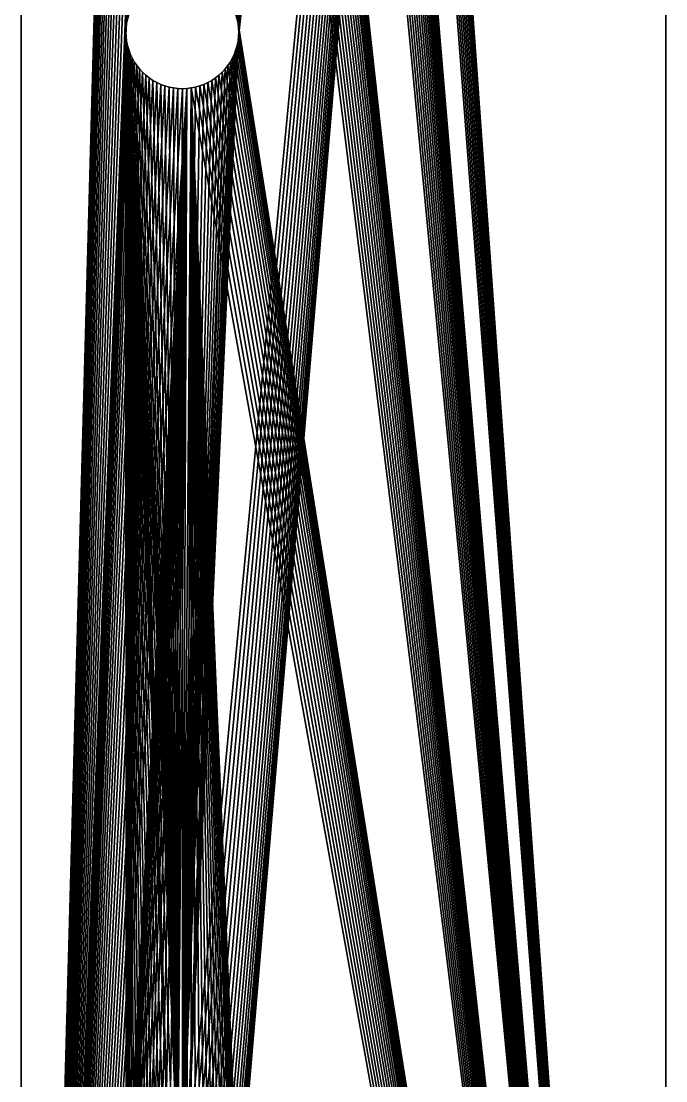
# Model space of a CAD drawing. Extents: x -23565 to -21677, y -4615 to -4167.
# Drawn here: x -23505 to -23465, y -4493.4 to -4427.7 of the extents above; entities that cross this region are included whole.
import ezdxf

# ---------------------------------------------------------------- set-up
doc = ezdxf.new("R2010")
doc.units = 0
doc.header["$MEASUREMENT"] = 0
doc.layers.get('0').update_dxf_attribs({"linetype": 'CONTINUOUS'})
doc.layers.add('ARCHITEKTURA_OBECN_', color=7, linetype='CONTINUOUS')

# ---------------------------------------------------------------- blocks, each defined once
blk = doc.blocks.new('*X24')
at = {"layer": 'ARCHITEKTURA_OBECN_', "color": 0, "linetype": 'Continuous'}
mesh = blk.add_polyface(dxfattribs=at)
corners = [(-23498.288, -4429.462, -210.484), (-23498.362, -4429.198, -210.484), (-23495.776, -4498.977, -210.484), (-23498.416, -4428.928, -210.484), (-23498.448, -4428.655, -210.484), (-23498.459, -4428.381, -210.484), (-23504.959, -4189.381, -210.484), (-23504.959, -4593.381, -210.484), (-23498.448, -4428.106, -210.484), (-23497.943, -4356.209, -210.484), (-23495.776, -4424.977, -210.484), (-23495.507, -4424.924, -210.484), (-23495.234, -4424.892, -210.484), (-23494.959, -4424.881, -210.484), (-23497.232, -4357.042, -210.484), (-23494.684, -4424.892, -210.484), (-23497.016, -4357.212, -210.484), (-23494.959, -4357.881, -210.484), (-23494.411, -4424.924, -210.484), (-23494.684, -4357.87, -210.484), (-23495.234, -4357.87, -210.484), (-23491.47, -4428.655, -210.484), (-23491.502, -4428.928, -210.484), (-23494.684, -4498.892, -210.484), (-23491.556, -4429.198, -210.484), (-23491.63, -4429.462, -210.484), (-23494.411, -4498.924, -210.484), (-23464.959, -4187.381, -210.484), (-23494.142, -4498.977, -210.484), (-23493.877, -4499.052, -210.484), (-23493.62, -4499.147, -210.484), (-23493.37, -4499.262, -210.484), (-23493.13, -4499.396, -210.484), (-23492.902, -4499.549, -210.484), (-23492.686, -4499.719, -210.484), (-23492.484, -4499.906, -210.484), (-23492.298, -4500.108, -210.484), (-23492.127, -4500.323, -210.484), (-23491.975, -4500.552, -210.484), (-23491.84, -4500.792, -210.484), (-23491.725, -4501.041, -210.484), (-23491.63, -4501.299, -210.484), (-23491.556, -4501.564, -210.484), (-23491.502, -4501.833, -210.484), (-23464.959, -4595.381, -210.484)]
mesh.append_faces([[corners[k] for k in face] for face in [(9, 10, 11), (17, 15, 18), (43, 44, 27)]], dxfattribs={"vtx0": -1, "vtx2": -1, "color": 0})
mesh.append_faces([[corners[k] for k in face] for face in [(0, 1, 2), (1, 3, 2), (3, 4, 2), (4, 5, 2), (6, 7, 8), (11, 12, 9), (12, 13, 14), (13, 15, 16), (19, 17, 18), (17, 20, 15), (21, 22, 23), (22, 24, 23), (24, 25, 23), (23, 26, 27), (26, 28, 27), (28, 29, 27), (29, 30, 27), (30, 31, 27), (31, 32, 27), (32, 33, 27), (33, 34, 27), (34, 35, 27), (35, 36, 27), (36, 37, 27), (37, 38, 27), (38, 39, 27), (39, 40, 27), (40, 41, 27), (41, 42, 27), (42, 43, 27)]], dxfattribs={"vtx1": -1, "vtx2": -1, "color": 0})
mesh = blk.add_polyface(dxfattribs=at)
corners = [(-23498.448, -4428.106, -210.484), (-23498.416, -4427.833, -210.484), (-23504.959, -4189.381, -210.484), (-23498.362, -4427.564, -210.484), (-23498.288, -4427.299, -210.484), (-23498.193, -4427.041, -210.484), (-23498.078, -4426.792, -210.484), (-23497.943, -4426.552, -210.484), (-23497.791, -4426.323, -210.484), (-23497.62, -4426.108, -210.484), (-23497.434, -4425.906, -210.484), (-23497.232, -4425.719, -210.484), (-23497.016, -4425.549, -210.484), (-23496.788, -4425.396, -210.484), (-23496.548, -4425.262, -210.484), (-23496.298, -4425.147, -210.484), (-23496.041, -4425.052, -210.484), (-23495.776, -4424.977, -210.484), (-23498.416, -4354.928, -210.484), (-23498.448, -4354.655, -210.484), (-23498.459, -4354.381, -210.484), (-23493.13, -4425.396, -210.484), (-23492.902, -4425.549, -210.484), (-23464.959, -4187.381, -210.484), (-23492.686, -4425.719, -210.484), (-23492.484, -4425.906, -210.484), (-23492.298, -4426.108, -210.484), (-23492.127, -4426.323, -210.484), (-23491.975, -4426.552, -210.484), (-23491.84, -4426.792, -210.484), (-23491.725, -4427.041, -210.484), (-23491.63, -4427.299, -210.484), (-23491.556, -4427.564, -210.484), (-23491.502, -4427.833, -210.484), (-23491.47, -4428.106, -210.484), (-23491.459, -4428.381, -210.484), (-23491.47, -4428.655, -210.484), (-23494.684, -4498.892, -210.484)]
mesh.append_faces([[corners[k] for k in face] for face in [(36, 37, 23)]], dxfattribs={"vtx0": -1, "vtx1": -1, "vtx2": -1, "color": 0})
mesh.append_faces([[corners[k] for k in face] for face in [(0, 1, 2), (1, 3, 2), (3, 4, 2), (4, 5, 2), (5, 6, 2), (6, 7, 2), (7, 8, 2), (8, 9, 2), (9, 10, 2), (10, 11, 2), (11, 12, 2), (12, 13, 2), (13, 14, 2), (14, 15, 2), (15, 16, 2), (16, 17, 2), (18, 19, 17), (19, 20, 17), (21, 22, 23), (22, 24, 23), (24, 25, 23), (25, 26, 23), (26, 27, 23), (27, 28, 23), (28, 29, 23), (29, 30, 23), (30, 31, 23), (31, 32, 23), (32, 33, 23), (33, 34, 23), (34, 35, 23), (35, 36, 23)]], dxfattribs={"vtx1": -1, "vtx2": -1, "color": 0})
mesh = blk.add_polyface(dxfattribs=at)
corners = [(-23495.234, -4283.87, -216.484), (-23497.791, -4352.323, -216.484), (-23497.943, -4352.552, -216.484), (-23498.078, -4352.792, -216.484), (-23495.776, -4283.784, -216.484), (-23498.193, -4353.041, -216.484), (-23498.288, -4353.299, -216.484), (-23498.362, -4353.564, -216.484), (-23498.416, -4353.833, -216.484), (-23498.448, -4354.106, -216.484), (-23498.459, -4354.381, -216.484), (-23494.959, -4283.881, -216.484), (-23492.298, -4352.108, -216.484), (-23492.484, -4351.906, -216.484), (-23492.686, -4351.719, -216.484), (-23492.902, -4351.549, -216.484), (-23493.13, -4351.396, -216.484), (-23496.788, -4351.396, -216.484), (-23497.016, -4351.549, -216.484), (-23497.232, -4351.719, -216.484), (-23497.434, -4351.906, -216.484), (-23497.62, -4352.108, -216.484), (-23491.47, -4354.106, -216.484), (-23491.502, -4353.833, -216.484), (-23494.684, -4283.87, -216.484), (-23491.556, -4353.564, -216.484), (-23491.63, -4353.299, -216.484), (-23491.725, -4353.041, -216.484), (-23491.84, -4352.792, -216.484), (-23491.975, -4352.552, -216.484), (-23492.127, -4352.323, -216.484), (-23494.142, -4209.784, -216.484), (-23493.877, -4209.709, -216.484), (-23464.959, -4595.381, -216.484), (-23493.62, -4209.614, -216.484), (-23493.37, -4209.499, -216.484), (-23493.13, -4209.365, -216.484), (-23492.902, -4209.212, -216.484), (-23492.686, -4209.042, -216.484), (-23492.484, -4208.856, -216.484), (-23464.959, -4187.381, -216.484)]
mesh.append_faces([[corners[k] for k in face] for face in [(0, 1, 2), (11, 12, 13), (39, 40, 33)]], dxfattribs={"vtx0": -1, "vtx2": -1, "color": 0})
mesh.append_faces([[corners[k] for k in face] for face in [(2, 3, 4), (3, 5, 4), (5, 6, 4), (6, 7, 4), (7, 8, 4), (8, 9, 4), (9, 10, 4), (13, 14, 11), (14, 15, 11), (15, 16, 11), (17, 18, 0), (18, 19, 0), (19, 20, 0), (20, 21, 0), (21, 1, 0), (22, 23, 24), (23, 25, 24), (25, 26, 24), (26, 27, 24), (27, 28, 24), (28, 29, 24), (29, 30, 24), (30, 12, 24), (31, 32, 33), (32, 34, 33), (34, 35, 33), (35, 36, 33), (36, 37, 33), (37, 38, 33), (38, 39, 33)]], dxfattribs={"vtx1": -1, "vtx2": -1, "color": 0})
mesh = blk.add_polyface(dxfattribs=at)
corners = [(-23464.959, -4595.381, -216.484), (-23464.959, -4187.381, -216.484), (-23464.959, -4187.381, -210.484), (-23464.959, -4595.381, -210.484)]
mesh.append_faces([[corners[k] for k in face] for face in [(3, 0, 2)]], dxfattribs={"vtx1": -1, "color": 0})
mesh.append_faces([[corners[k] for k in face] for face in [(0, 1, 2)]], dxfattribs={"vtx2": -1, "color": 0})
mesh = blk.add_polyface(dxfattribs=at)
corners = [(-23504.959, -4593.381, -216.484), (-23504.959, -4189.381, -216.484), (-23498.448, -4354.655, -216.484), (-23497.943, -4426.552, -216.484), (-23495.776, -4357.784, -216.484), (-23495.507, -4357.838, -216.484), (-23495.234, -4357.87, -216.484), (-23494.959, -4357.881, -216.484), (-23497.791, -4426.323, -216.484), (-23494.684, -4357.87, -216.484), (-23497.62, -4426.108, -216.484), (-23494.411, -4424.924, -216.484), (-23494.684, -4424.892, -216.484), (-23494.411, -4357.838, -216.484), (-23494.959, -4424.881, -216.484), (-23495.234, -4424.892, -216.484), (-23495.507, -4424.924, -216.484), (-23494.684, -4283.87, -216.484), (-23494.411, -4283.838, -216.484), (-23464.959, -4595.381, -216.484), (-23494.142, -4283.784, -216.484), (-23493.877, -4283.709, -216.484), (-23493.62, -4283.614, -216.484), (-23493.37, -4283.499, -216.484), (-23493.13, -4283.365, -216.484), (-23492.902, -4283.212, -216.484), (-23492.686, -4283.042, -216.484), (-23492.484, -4282.856, -216.484), (-23492.298, -4282.654, -216.484), (-23492.127, -4282.438, -216.484), (-23491.975, -4282.209, -216.484), (-23491.84, -4281.97, -216.484), (-23491.725, -4281.72, -216.484), (-23491.63, -4281.462, -216.484), (-23491.556, -4281.198, -216.484), (-23491.502, -4280.928, -216.484), (-23491.47, -4280.655, -216.484), (-23491.459, -4280.381, -216.484), (-23491.47, -4280.106, -216.484), (-23494.684, -4209.87, -216.484), (-23494.411, -4209.838, -216.484), (-23494.142, -4209.784, -216.484)]
mesh.append_faces([[corners[k] for k in face] for face in [(38, 39, 19)]], dxfattribs={"vtx0": -1, "vtx1": -1, "vtx2": -1, "color": 0})
mesh.append_faces([[corners[k] for k in face] for face in [(3, 4, 5), (14, 9, 13)]], dxfattribs={"vtx0": -1, "vtx2": -1, "color": 0})
mesh.append_faces([[corners[k] for k in face] for face in [(0, 1, 2), (5, 6, 3), (6, 7, 8), (7, 9, 10), (11, 12, 13), (12, 14, 13), (14, 15, 9), (15, 16, 9), (17, 18, 19), (18, 20, 19), (20, 21, 19), (21, 22, 19), (22, 23, 19), (23, 24, 19), (24, 25, 19), (25, 26, 19), (26, 27, 19), (27, 28, 19), (28, 29, 19), (29, 30, 19), (30, 31, 19), (31, 32, 19), (32, 33, 19), (33, 34, 19), (34, 35, 19), (35, 36, 19), (36, 37, 19), (37, 38, 19), (39, 40, 19), (40, 41, 19)]], dxfattribs={"vtx1": -1, "vtx2": -1, "color": 0})
mesh = blk.add_polyface(dxfattribs=at)
corners = [(-23504.959, -4189.381, -216.484), (-23504.959, -4593.381, -216.484), (-23504.959, -4593.381, -210.484), (-23504.959, -4189.381, -210.484)]
mesh.append_faces([[corners[k] for k in face] for face in [(3, 0, 2)]], dxfattribs={"vtx1": -1, "color": 0})
mesh.append_faces([[corners[k] for k in face] for face in [(0, 1, 2)]], dxfattribs={"vtx2": -1, "color": 0})
mesh = blk.add_polyface(dxfattribs=at)
corners = [(-23498.448, -4354.655, -216.484), (-23498.416, -4354.928, -216.484), (-23504.959, -4593.381, -216.484), (-23498.362, -4355.198, -216.484), (-23498.288, -4355.462, -216.484), (-23498.193, -4355.72, -216.484), (-23498.078, -4355.97, -216.484), (-23497.943, -4356.209, -216.484), (-23497.791, -4356.438, -216.484), (-23497.62, -4356.654, -216.484), (-23497.434, -4356.856, -216.484), (-23497.232, -4357.042, -216.484), (-23497.016, -4357.212, -216.484), (-23496.788, -4357.365, -216.484), (-23496.548, -4357.499, -216.484), (-23496.298, -4357.614, -216.484), (-23496.041, -4357.709, -216.484), (-23495.776, -4357.784, -216.484), (-23498.448, -4428.106, -216.484), (-23498.459, -4428.381, -216.484), (-23493.62, -4357.614, -216.484), (-23493.37, -4357.499, -216.484), (-23464.959, -4595.381, -216.484), (-23493.13, -4357.365, -216.484), (-23492.902, -4357.212, -216.484), (-23492.686, -4357.042, -216.484), (-23492.484, -4356.856, -216.484), (-23492.298, -4356.654, -216.484), (-23492.127, -4356.438, -216.484), (-23491.975, -4356.209, -216.484), (-23491.84, -4355.97, -216.484), (-23491.725, -4355.72, -216.484), (-23491.63, -4355.462, -216.484), (-23491.556, -4355.198, -216.484), (-23491.502, -4354.928, -216.484), (-23491.47, -4354.655, -216.484), (-23491.459, -4354.381, -216.484), (-23491.47, -4354.106, -216.484), (-23494.684, -4283.87, -216.484)]
mesh.append_faces([[corners[k] for k in face] for face in [(37, 38, 22)]], dxfattribs={"vtx0": -1, "vtx1": -1, "vtx2": -1, "color": 0})
mesh.append_faces([[corners[k] for k in face] for face in [(0, 1, 2), (1, 3, 2), (3, 4, 2), (4, 5, 2), (5, 6, 2), (6, 7, 2), (7, 8, 2), (8, 9, 2), (9, 10, 2), (10, 11, 2), (11, 12, 2), (12, 13, 2), (13, 14, 2), (14, 15, 2), (15, 16, 2), (16, 17, 2), (18, 19, 17), (20, 21, 22), (21, 23, 22), (23, 24, 22), (24, 25, 22), (25, 26, 22), (26, 27, 22), (27, 28, 22), (28, 29, 22), (29, 30, 22), (30, 31, 22), (31, 32, 22), (32, 33, 22), (33, 34, 22), (34, 35, 22), (35, 36, 22), (36, 37, 22)]], dxfattribs={"vtx1": -1, "vtx2": -1, "color": 0})
mesh = blk.add_polyface(dxfattribs=at)
corners = [(-23498.459, -4428.381, -216.484), (-23504.959, -4593.381, -216.484), (-23495.776, -4357.784, -216.484), (-23491.84, -4500.792, -216.484), (-23491.975, -4500.552, -216.484), (-23494.411, -4431.838, -216.484), (-23492.127, -4500.323, -216.484), (-23492.298, -4500.108, -216.484), (-23492.484, -4499.906, -216.484), (-23492.686, -4499.719, -216.484), (-23492.902, -4499.549, -216.484), (-23493.13, -4499.396, -216.484), (-23493.37, -4499.262, -216.484), (-23493.62, -4499.147, -216.484), (-23493.877, -4499.052, -216.484), (-23494.142, -4498.977, -216.484), (-23494.411, -4498.924, -216.484), (-23494.684, -4498.892, -216.484), (-23494.959, -4498.881, -216.484), (-23494.684, -4431.87, -216.484), (-23495.234, -4498.892, -216.484), (-23495.507, -4498.924, -216.484), (-23495.776, -4498.977, -216.484), (-23496.041, -4499.052, -216.484), (-23496.298, -4499.147, -216.484), (-23496.548, -4499.262, -216.484), (-23496.788, -4499.396, -216.484), (-23497.016, -4499.549, -216.484), (-23497.232, -4499.719, -216.484), (-23497.434, -4499.906, -216.484), (-23497.62, -4500.108, -216.484), (-23497.791, -4500.323, -216.484), (-23497.943, -4500.552, -216.484), (-23491.502, -4427.833, -216.484), (-23494.411, -4357.838, -216.484), (-23464.959, -4595.381, -216.484), (-23494.142, -4357.784, -216.484), (-23493.877, -4357.709, -216.484), (-23493.62, -4357.614, -216.484)]
mesh.append_faces([[corners[k] for k in face] for face in [(0, 1, 2), (33, 34, 35)]], dxfattribs={"vtx0": -1, "vtx1": -1, "vtx2": -1, "color": 0})
mesh.append_faces([[corners[k] for k in face] for face in [(18, 19, 5)]], dxfattribs={"vtx0": -1, "vtx2": -1, "color": 0})
mesh.append_faces([[corners[k] for k in face] for face in [(3, 4, 5), (4, 6, 5), (6, 7, 5), (7, 8, 5), (8, 9, 5), (9, 10, 5), (10, 11, 5), (11, 12, 5), (12, 13, 5), (13, 14, 5), (14, 15, 5), (15, 16, 5), (16, 17, 5), (17, 18, 5), (18, 20, 19), (20, 21, 19), (21, 22, 19), (22, 23, 19), (23, 24, 19), (24, 25, 19), (25, 26, 19), (26, 27, 19), (27, 28, 19), (28, 29, 19), (29, 30, 19), (30, 31, 19), (31, 32, 19), (34, 36, 35), (36, 37, 35), (37, 38, 35)]], dxfattribs={"vtx1": -1, "vtx2": -1, "color": 0})
mesh = blk.add_polyface(dxfattribs=at)
corners = [(-23495.234, -4357.87, -216.484), (-23497.791, -4426.323, -216.484), (-23497.943, -4426.552, -216.484), (-23498.078, -4426.792, -216.484), (-23495.776, -4357.784, -216.484), (-23498.193, -4427.041, -216.484), (-23498.288, -4427.299, -216.484), (-23498.362, -4427.564, -216.484), (-23498.416, -4427.833, -216.484), (-23498.448, -4428.106, -216.484), (-23494.959, -4357.881, -216.484), (-23497.62, -4426.108, -216.484), (-23491.502, -4427.833, -216.484), (-23491.556, -4427.564, -216.484), (-23494.411, -4357.838, -216.484), (-23491.63, -4427.299, -216.484), (-23491.725, -4427.041, -216.484), (-23491.84, -4426.792, -216.484), (-23491.975, -4426.552, -216.484), (-23492.127, -4426.323, -216.484), (-23492.298, -4426.108, -216.484), (-23492.484, -4425.906, -216.484), (-23492.686, -4425.719, -216.484), (-23492.902, -4425.549, -216.484), (-23493.13, -4425.396, -216.484), (-23493.37, -4425.262, -216.484), (-23493.62, -4425.147, -216.484), (-23493.877, -4425.052, -216.484), (-23494.142, -4424.977, -216.484), (-23494.411, -4424.924, -216.484), (-23495.507, -4424.924, -216.484), (-23495.776, -4424.977, -216.484), (-23494.684, -4357.87, -216.484), (-23496.041, -4425.052, -216.484), (-23496.298, -4425.147, -216.484), (-23496.548, -4425.262, -216.484), (-23496.788, -4425.396, -216.484), (-23497.016, -4425.549, -216.484), (-23497.232, -4425.719, -216.484), (-23497.434, -4425.906, -216.484)]
mesh.append_faces([[corners[k] for k in face] for face in [(0, 1, 2), (10, 11, 1)]], dxfattribs={"vtx0": -1, "vtx2": -1, "color": 0})
mesh.append_faces([[corners[k] for k in face] for face in [(2, 3, 4), (3, 5, 4), (5, 6, 4), (6, 7, 4), (7, 8, 4), (8, 9, 4), (12, 13, 14), (13, 15, 14), (15, 16, 14), (16, 17, 14), (17, 18, 14), (18, 19, 14), (19, 20, 14), (20, 21, 14), (21, 22, 14), (22, 23, 14), (23, 24, 14), (24, 25, 14), (25, 26, 14), (26, 27, 14), (27, 28, 14), (28, 29, 14), (30, 31, 32), (31, 33, 32), (33, 34, 32), (34, 35, 32), (35, 36, 32), (36, 37, 32), (37, 38, 32), (38, 39, 32), (39, 11, 32)]], dxfattribs={"vtx1": -1, "vtx2": -1, "color": 0})
mesh = blk.add_polyface(dxfattribs=at)
corners = [(-23498.416, -4427.833, -210.484), (-23498.416, -4427.833, -216.484), (-23498.362, -4427.564, -216.484), (-23498.362, -4427.564, -210.484)]
mesh.append_faces([[corners[k] for k in face] for face in [(3, 0, 2)]], dxfattribs={"vtx1": -1, "color": 0})
mesh.append_faces([[corners[k] for k in face] for face in [(0, 1, 2)]], dxfattribs={"vtx2": -1, "color": 0})
mesh = blk.add_polyface(dxfattribs=at)
corners = [(-23491.556, -4427.564, -210.484), (-23491.556, -4427.564, -216.484), (-23491.502, -4427.833, -216.484), (-23491.502, -4427.833, -210.484)]
mesh.append_faces([[corners[k] for k in face] for face in [(3, 0, 2)]], dxfattribs={"vtx1": -1, "color": 0})
mesh.append_faces([[corners[k] for k in face] for face in [(0, 1, 2)]], dxfattribs={"vtx2": -1, "color": 0})
mesh = blk.add_polyface(dxfattribs=at)
corners = [(-23504.959, -4593.381, -216.484), (-23498.459, -4428.381, -216.484), (-23498.448, -4428.655, -216.484), (-23498.416, -4428.928, -216.484), (-23498.362, -4429.198, -216.484), (-23498.288, -4429.462, -216.484), (-23498.193, -4429.72, -216.484), (-23498.078, -4429.97, -216.484), (-23497.943, -4430.209, -216.484), (-23497.791, -4430.438, -216.484), (-23497.62, -4430.654, -216.484), (-23497.434, -4430.856, -216.484), (-23497.232, -4431.042, -216.484), (-23497.016, -4431.212, -216.484), (-23496.788, -4431.365, -216.484), (-23491.502, -4501.833, -216.484), (-23491.556, -4501.564, -216.484), (-23494.411, -4431.838, -216.484), (-23491.63, -4501.299, -216.484), (-23491.725, -4501.041, -216.484), (-23491.84, -4500.792, -216.484), (-23497.943, -4500.552, -216.484), (-23498.078, -4500.792, -216.484), (-23494.684, -4431.87, -216.484), (-23498.193, -4501.041, -216.484), (-23498.288, -4501.299, -216.484), (-23498.362, -4501.564, -216.484), (-23498.416, -4501.833, -216.484), (-23498.448, -4502.106, -216.484), (-23492.127, -4430.438, -216.484), (-23491.975, -4430.209, -216.484), (-23464.959, -4595.381, -216.484), (-23491.84, -4429.97, -216.484), (-23491.725, -4429.72, -216.484), (-23491.63, -4429.462, -216.484), (-23491.556, -4429.198, -216.484), (-23491.502, -4428.928, -216.484), (-23491.47, -4428.655, -216.484), (-23491.459, -4428.381, -216.484), (-23491.47, -4428.106, -216.484), (-23491.502, -4427.833, -216.484)]
mesh.append_faces([[corners[k] for k in face] for face in [(0, 1, 2)]], dxfattribs={"vtx0": -1, "vtx2": -1, "color": 0})
mesh.append_faces([[corners[k] for k in face] for face in [(2, 3, 0), (3, 4, 0), (4, 5, 0), (5, 6, 0), (6, 7, 0), (7, 8, 0), (8, 9, 0), (9, 10, 0), (10, 11, 0), (11, 12, 0), (12, 13, 0), (13, 14, 0), (15, 16, 17), (16, 18, 17), (18, 19, 17), (19, 20, 17), (21, 22, 23), (22, 24, 23), (24, 25, 23), (25, 26, 23), (26, 27, 23), (27, 28, 23), (29, 30, 31), (30, 32, 31), (32, 33, 31), (33, 34, 31), (34, 35, 31), (35, 36, 31), (36, 37, 31), (37, 38, 31), (38, 39, 31), (39, 40, 31)]], dxfattribs={"vtx1": -1, "vtx2": -1, "color": 0})
mesh = blk.add_polyface(dxfattribs=at)
corners = [(-23504.959, -4593.381, -210.484), (-23498.459, -4502.381, -210.484), (-23498.448, -4502.106, -210.484), (-23498.459, -4428.381, -210.484), (-23498.416, -4501.833, -210.484), (-23498.362, -4501.564, -210.484), (-23498.288, -4501.299, -210.484), (-23498.193, -4501.041, -210.484), (-23498.078, -4500.792, -210.484), (-23497.943, -4500.552, -210.484), (-23497.791, -4500.323, -210.484), (-23497.62, -4500.108, -210.484), (-23497.434, -4499.906, -210.484), (-23497.232, -4499.719, -210.484), (-23497.016, -4499.549, -210.484), (-23496.788, -4499.396, -210.484), (-23496.548, -4499.262, -210.484), (-23496.298, -4499.147, -210.484), (-23496.041, -4499.052, -210.484), (-23497.943, -4430.209, -210.484), (-23495.776, -4498.977, -210.484), (-23495.507, -4498.924, -210.484), (-23495.234, -4498.892, -210.484), (-23494.959, -4431.881, -210.484), (-23494.959, -4498.881, -210.484), (-23498.448, -4428.106, -210.484), (-23492.298, -4430.654, -210.484), (-23494.684, -4498.892, -210.484), (-23491.502, -4501.833, -210.484), (-23491.47, -4502.106, -210.484), (-23464.959, -4595.381, -210.484), (-23491.459, -4502.381, -210.484), (-23493.62, -4505.614, -210.484), (-23493.877, -4505.709, -210.484), (-23491.975, -4574.552, -210.484), (-23494.142, -4505.784, -210.484), (-23492.127, -4574.323, -210.484), (-23494.411, -4505.838, -210.484), (-23494.684, -4505.87, -210.484), (-23494.959, -4572.881, -210.484), (-23494.959, -4505.881, -210.484), (-23497.62, -4574.108, -210.484), (-23495.234, -4505.87, -210.484), (-23498.362, -4503.198, -210.484), (-23498.416, -4502.928, -210.484), (-23498.448, -4502.655, -210.484)]
mesh.append_faces([[corners[k] for k in face] for face in [(2, 3, 0)]], dxfattribs={"vtx0": -1, "vtx1": -1, "vtx2": -1, "color": 0})
mesh.append_faces([[corners[k] for k in face] for face in [(0, 1, 2), (19, 20, 21), (23, 22, 24), (0, 3, 25), (26, 24, 27), (39, 38, 40), (41, 40, 42)]], dxfattribs={"vtx0": -1, "vtx2": -1, "color": 0})
mesh.append_faces([[corners[k] for k in face] for face in [(2, 4, 3), (4, 5, 3), (5, 6, 3), (6, 7, 3), (7, 8, 3), (8, 9, 3), (9, 10, 3), (10, 11, 3), (11, 12, 3), (12, 13, 3), (13, 14, 3), (14, 15, 3), (15, 16, 3), (16, 17, 3), (17, 18, 3), (21, 22, 19), (28, 29, 30), (29, 31, 30), (32, 33, 34), (33, 35, 36), (35, 37, 36), (37, 38, 36), (43, 44, 0), (44, 45, 0), (45, 1, 0)]], dxfattribs={"vtx1": -1, "vtx2": -1, "color": 0})
mesh = blk.add_polyface(dxfattribs=at)
corners = [(-23498.459, -4428.381, -210.484), (-23498.459, -4428.381, -216.484), (-23498.448, -4428.106, -216.484), (-23498.448, -4428.106, -210.484)]
mesh.append_faces([[corners[k] for k in face] for face in [(3, 0, 2)]], dxfattribs={"vtx1": -1, "color": 0})
mesh.append_faces([[corners[k] for k in face] for face in [(0, 1, 2)]], dxfattribs={"vtx2": -1, "color": 0})
mesh = blk.add_polyface(dxfattribs=at)
corners = [(-23498.448, -4428.106, -210.484), (-23498.448, -4428.106, -216.484), (-23498.416, -4427.833, -216.484), (-23498.416, -4427.833, -210.484)]
mesh.append_faces([[corners[k] for k in face] for face in [(3, 0, 2)]], dxfattribs={"vtx1": -1, "color": 0})
mesh.append_faces([[corners[k] for k in face] for face in [(0, 1, 2)]], dxfattribs={"vtx2": -1, "color": 0})
mesh = blk.add_polyface(dxfattribs=at)
corners = [(-23491.502, -4427.833, -210.484), (-23491.502, -4427.833, -216.484), (-23491.47, -4428.106, -216.484), (-23491.47, -4428.106, -210.484)]
mesh.append_faces([[corners[k] for k in face] for face in [(3, 0, 2)]], dxfattribs={"vtx1": -1, "color": 0})
mesh.append_faces([[corners[k] for k in face] for face in [(0, 1, 2)]], dxfattribs={"vtx2": -1, "color": 0})
mesh = blk.add_polyface(dxfattribs=at)
corners = [(-23491.47, -4428.106, -210.484), (-23491.47, -4428.106, -216.484), (-23491.459, -4428.381, -216.484), (-23491.459, -4428.381, -210.484)]
mesh.append_faces([[corners[k] for k in face] for face in [(3, 0, 2)]], dxfattribs={"vtx1": -1, "color": 0})
mesh.append_faces([[corners[k] for k in face] for face in [(0, 1, 2)]], dxfattribs={"vtx2": -1, "color": 0})
mesh = blk.add_polyface(dxfattribs=at)
corners = [(-23498.448, -4428.655, -210.484), (-23498.448, -4428.655, -216.484), (-23498.459, -4428.381, -216.484), (-23498.459, -4428.381, -210.484)]
mesh.append_faces([[corners[k] for k in face] for face in [(3, 0, 2)]], dxfattribs={"vtx1": -1, "color": 0})
mesh.append_faces([[corners[k] for k in face] for face in [(0, 1, 2)]], dxfattribs={"vtx2": -1, "color": 0})
mesh = blk.add_polyface(dxfattribs=at)
corners = [(-23496.041, -4499.052, -210.484), (-23495.776, -4498.977, -210.484), (-23498.459, -4428.381, -210.484), (-23495.234, -4498.892, -210.484), (-23497.791, -4430.438, -210.484), (-23497.943, -4430.209, -210.484), (-23498.078, -4429.97, -210.484), (-23498.193, -4429.72, -210.484), (-23498.288, -4429.462, -210.484), (-23494.959, -4498.881, -210.484), (-23492.298, -4430.654, -210.484), (-23492.484, -4430.856, -210.484), (-23492.686, -4431.042, -210.484), (-23492.902, -4431.212, -210.484), (-23493.13, -4431.365, -210.484), (-23493.37, -4431.499, -210.484), (-23493.62, -4431.614, -210.484), (-23493.877, -4431.709, -210.484), (-23494.142, -4431.784, -210.484), (-23494.411, -4431.838, -210.484), (-23494.684, -4431.87, -210.484), (-23494.959, -4431.881, -210.484), (-23495.234, -4431.87, -210.484), (-23495.507, -4431.838, -210.484), (-23495.776, -4431.784, -210.484), (-23496.041, -4431.709, -210.484), (-23496.298, -4431.614, -210.484), (-23496.548, -4431.499, -210.484), (-23496.788, -4431.365, -210.484), (-23497.016, -4431.212, -210.484), (-23497.232, -4431.042, -210.484), (-23497.434, -4430.856, -210.484), (-23497.62, -4430.654, -210.484), (-23491.63, -4429.462, -210.484), (-23491.725, -4429.72, -210.484), (-23494.684, -4498.892, -210.484), (-23491.84, -4429.97, -210.484), (-23491.975, -4430.209, -210.484), (-23492.127, -4430.438, -210.484)]
mesh.append_faces([[corners[k] for k in face] for face in [(3, 4, 5), (9, 10, 11)]], dxfattribs={"vtx0": -1, "vtx2": -1, "color": 0})
mesh.append_faces([[corners[k] for k in face] for face in [(0, 1, 2), (5, 6, 1), (6, 7, 1), (7, 8, 1), (11, 12, 9), (12, 13, 9), (13, 14, 9), (14, 15, 9), (15, 16, 9), (16, 17, 9), (17, 18, 9), (18, 19, 9), (19, 20, 9), (20, 21, 9), (21, 22, 3), (22, 23, 3), (23, 24, 3), (24, 25, 3), (25, 26, 3), (26, 27, 3), (27, 28, 3), (28, 29, 3), (29, 30, 3), (30, 31, 3), (31, 32, 3), (32, 4, 3), (33, 34, 35), (34, 36, 35), (36, 37, 35), (37, 38, 35), (38, 10, 35)]], dxfattribs={"vtx1": -1, "vtx2": -1, "color": 0})
mesh = blk.add_polyface(dxfattribs=at)
corners = [(-23498.416, -4428.928, -210.484), (-23498.416, -4428.928, -216.484), (-23498.448, -4428.655, -216.484), (-23498.448, -4428.655, -210.484)]
mesh.append_faces([[corners[k] for k in face] for face in [(3, 0, 2)]], dxfattribs={"vtx1": -1, "color": 0})
mesh.append_faces([[corners[k] for k in face] for face in [(0, 1, 2)]], dxfattribs={"vtx2": -1, "color": 0})
mesh = blk.add_polyface(dxfattribs=at)
corners = [(-23498.362, -4429.198, -210.484), (-23498.362, -4429.198, -216.484), (-23498.416, -4428.928, -216.484), (-23498.416, -4428.928, -210.484)]
mesh.append_faces([[corners[k] for k in face] for face in [(3, 0, 2)]], dxfattribs={"vtx1": -1, "color": 0})
mesh.append_faces([[corners[k] for k in face] for face in [(0, 1, 2)]], dxfattribs={"vtx2": -1, "color": 0})
mesh = blk.add_polyface(dxfattribs=at)
corners = [(-23491.502, -4428.928, -210.484), (-23491.502, -4428.928, -216.484), (-23491.556, -4429.198, -216.484), (-23491.556, -4429.198, -210.484)]
mesh.append_faces([[corners[k] for k in face] for face in [(3, 0, 2)]], dxfattribs={"vtx1": -1, "color": 0})
mesh.append_faces([[corners[k] for k in face] for face in [(0, 1, 2)]], dxfattribs={"vtx2": -1, "color": 0})
mesh = blk.add_polyface(dxfattribs=at)
corners = [(-23491.47, -4428.655, -210.484), (-23491.47, -4428.655, -216.484), (-23491.502, -4428.928, -216.484), (-23491.502, -4428.928, -210.484)]
mesh.append_faces([[corners[k] for k in face] for face in [(3, 0, 2)]], dxfattribs={"vtx1": -1, "color": 0})
mesh.append_faces([[corners[k] for k in face] for face in [(0, 1, 2)]], dxfattribs={"vtx2": -1, "color": 0})
mesh = blk.add_polyface(dxfattribs=at)
corners = [(-23491.459, -4428.381, -210.484), (-23491.459, -4428.381, -216.484), (-23491.47, -4428.655, -216.484), (-23491.47, -4428.655, -210.484)]
mesh.append_faces([[corners[k] for k in face] for face in [(3, 0, 2)]], dxfattribs={"vtx1": -1, "color": 0})
mesh.append_faces([[corners[k] for k in face] for face in [(0, 1, 2)]], dxfattribs={"vtx2": -1, "color": 0})
mesh = blk.add_polyface(dxfattribs=at)
corners = [(-23498.288, -4429.462, -210.484), (-23498.288, -4429.462, -216.484), (-23498.362, -4429.198, -216.484), (-23498.362, -4429.198, -210.484)]
mesh.append_faces([[corners[k] for k in face] for face in [(3, 0, 2)]], dxfattribs={"vtx1": -1, "color": 0})
mesh.append_faces([[corners[k] for k in face] for face in [(0, 1, 2)]], dxfattribs={"vtx2": -1, "color": 0})
mesh = blk.add_polyface(dxfattribs=at)
corners = [(-23498.193, -4429.72, -210.484), (-23498.193, -4429.72, -216.484), (-23498.288, -4429.462, -216.484), (-23498.288, -4429.462, -210.484)]
mesh.append_faces([[corners[k] for k in face] for face in [(3, 0, 2)]], dxfattribs={"vtx1": -1, "color": 0})
mesh.append_faces([[corners[k] for k in face] for face in [(0, 1, 2)]], dxfattribs={"vtx2": -1, "color": 0})
mesh = blk.add_polyface(dxfattribs=at)
corners = [(-23491.63, -4429.462, -210.484), (-23491.63, -4429.462, -216.484), (-23491.725, -4429.72, -216.484), (-23491.725, -4429.72, -210.484)]
mesh.append_faces([[corners[k] for k in face] for face in [(3, 0, 2)]], dxfattribs={"vtx1": -1, "color": 0})
mesh.append_faces([[corners[k] for k in face] for face in [(0, 1, 2)]], dxfattribs={"vtx2": -1, "color": 0})
mesh = blk.add_polyface(dxfattribs=at)
corners = [(-23491.556, -4429.198, -210.484), (-23491.556, -4429.198, -216.484), (-23491.63, -4429.462, -216.484), (-23491.63, -4429.462, -210.484)]
mesh.append_faces([[corners[k] for k in face] for face in [(3, 0, 2)]], dxfattribs={"vtx1": -1, "color": 0})
mesh.append_faces([[corners[k] for k in face] for face in [(0, 1, 2)]], dxfattribs={"vtx2": -1, "color": 0})
mesh = blk.add_polyface(dxfattribs=at)
corners = [(-23498.078, -4429.97, -210.484), (-23498.078, -4429.97, -216.484), (-23498.193, -4429.72, -216.484), (-23498.193, -4429.72, -210.484)]
mesh.append_faces([[corners[k] for k in face] for face in [(3, 0, 2)]], dxfattribs={"vtx1": -1, "color": 0})
mesh.append_faces([[corners[k] for k in face] for face in [(0, 1, 2)]], dxfattribs={"vtx2": -1, "color": 0})
mesh = blk.add_polyface(dxfattribs=at)
corners = [(-23497.943, -4430.209, -210.484), (-23497.943, -4430.209, -216.484), (-23498.078, -4429.97, -216.484), (-23498.078, -4429.97, -210.484)]
mesh.append_faces([[corners[k] for k in face] for face in [(3, 0, 2)]], dxfattribs={"vtx1": -1, "color": 0})
mesh.append_faces([[corners[k] for k in face] for face in [(0, 1, 2)]], dxfattribs={"vtx2": -1, "color": 0})
mesh = blk.add_polyface(dxfattribs=at)
corners = [(-23497.791, -4430.438, -210.484), (-23497.791, -4430.438, -216.484), (-23497.943, -4430.209, -216.484), (-23497.943, -4430.209, -210.484)]
mesh.append_faces([[corners[k] for k in face] for face in [(3, 0, 2)]], dxfattribs={"vtx1": -1, "color": 0})
mesh.append_faces([[corners[k] for k in face] for face in [(0, 1, 2)]], dxfattribs={"vtx2": -1, "color": 0})
mesh = blk.add_polyface(dxfattribs=at)
corners = [(-23491.975, -4430.209, -210.484), (-23491.975, -4430.209, -216.484), (-23492.127, -4430.438, -216.484), (-23492.127, -4430.438, -210.484)]
mesh.append_faces([[corners[k] for k in face] for face in [(3, 0, 2)]], dxfattribs={"vtx1": -1, "color": 0})
mesh.append_faces([[corners[k] for k in face] for face in [(0, 1, 2)]], dxfattribs={"vtx2": -1, "color": 0})
mesh = blk.add_polyface(dxfattribs=at)
corners = [(-23491.84, -4429.97, -210.484), (-23491.84, -4429.97, -216.484), (-23491.975, -4430.209, -216.484), (-23491.975, -4430.209, -210.484)]
mesh.append_faces([[corners[k] for k in face] for face in [(3, 0, 2)]], dxfattribs={"vtx1": -1, "color": 0})
mesh.append_faces([[corners[k] for k in face] for face in [(0, 1, 2)]], dxfattribs={"vtx2": -1, "color": 0})
mesh = blk.add_polyface(dxfattribs=at)
corners = [(-23491.725, -4429.72, -210.484), (-23491.725, -4429.72, -216.484), (-23491.84, -4429.97, -216.484), (-23491.84, -4429.97, -210.484)]
mesh.append_faces([[corners[k] for k in face] for face in [(3, 0, 2)]], dxfattribs={"vtx1": -1, "color": 0})
mesh.append_faces([[corners[k] for k in face] for face in [(0, 1, 2)]], dxfattribs={"vtx2": -1, "color": 0})
mesh = blk.add_polyface(dxfattribs=at)
corners = [(-23496.788, -4431.365, -216.484), (-23496.548, -4431.499, -216.484), (-23504.959, -4593.381, -216.484), (-23496.298, -4431.614, -216.484), (-23496.041, -4431.709, -216.484), (-23495.776, -4431.784, -216.484), (-23495.507, -4431.838, -216.484), (-23495.234, -4431.87, -216.484), (-23494.959, -4431.881, -216.484), (-23494.684, -4431.87, -216.484), (-23498.459, -4502.381, -216.484), (-23498.448, -4502.655, -216.484), (-23498.416, -4502.928, -216.484), (-23498.362, -4503.198, -216.484), (-23498.288, -4503.462, -216.484), (-23498.193, -4503.72, -216.484), (-23498.078, -4503.97, -216.484), (-23494.959, -4572.881, -216.484), (-23494.142, -4505.784, -216.484), (-23493.877, -4505.709, -216.484), (-23491.556, -4503.198, -216.484), (-23491.502, -4502.928, -216.484), (-23464.959, -4595.381, -216.484), (-23491.47, -4502.655, -216.484), (-23491.459, -4502.381, -216.484), (-23491.47, -4502.106, -216.484), (-23491.502, -4501.833, -216.484), (-23494.411, -4431.838, -216.484), (-23498.448, -4502.106, -216.484), (-23494.142, -4431.784, -216.484), (-23493.877, -4431.709, -216.484), (-23493.62, -4431.614, -216.484), (-23493.37, -4431.499, -216.484), (-23493.13, -4431.365, -216.484), (-23492.902, -4431.212, -216.484), (-23492.686, -4431.042, -216.484), (-23492.484, -4430.856, -216.484), (-23492.298, -4430.654, -216.484), (-23492.127, -4430.438, -216.484)]
mesh.append_faces([[corners[k] for k in face] for face in [(26, 27, 22), (2, 9, 28)]], dxfattribs={"vtx0": -1, "vtx1": -1, "vtx2": -1, "color": 0})
mesh.append_faces([[corners[k] for k in face] for face in [(2, 10, 11), (17, 18, 19)]], dxfattribs={"vtx0": -1, "vtx2": -1, "color": 0})
mesh.append_faces([[corners[k] for k in face] for face in [(0, 1, 2), (1, 3, 2), (3, 4, 2), (4, 5, 2), (5, 6, 2), (6, 7, 2), (7, 8, 2), (8, 9, 2), (11, 12, 2), (12, 13, 2), (13, 14, 2), (14, 15, 2), (15, 16, 2), (20, 21, 22), (21, 23, 22), (23, 24, 22), (24, 25, 22), (25, 26, 22), (28, 10, 2), (27, 29, 22), (29, 30, 22), (30, 31, 22), (31, 32, 22), (32, 33, 22), (33, 34, 22), (34, 35, 22), (35, 36, 22), (36, 37, 22), (37, 38, 22)]], dxfattribs={"vtx1": -1, "vtx2": -1, "color": 0})
mesh = blk.add_polyface(dxfattribs=at)
corners = [(-23497.62, -4430.654, -210.484), (-23497.62, -4430.654, -216.484), (-23497.791, -4430.438, -216.484), (-23497.791, -4430.438, -210.484)]
mesh.append_faces([[corners[k] for k in face] for face in [(3, 0, 2)]], dxfattribs={"vtx1": -1, "color": 0})
mesh.append_faces([[corners[k] for k in face] for face in [(0, 1, 2)]], dxfattribs={"vtx2": -1, "color": 0})
mesh = blk.add_polyface(dxfattribs=at)
corners = [(-23497.434, -4430.856, -210.484), (-23497.434, -4430.856, -216.484), (-23497.62, -4430.654, -216.484), (-23497.62, -4430.654, -210.484)]
mesh.append_faces([[corners[k] for k in face] for face in [(3, 0, 2)]], dxfattribs={"vtx1": -1, "color": 0})
mesh.append_faces([[corners[k] for k in face] for face in [(0, 1, 2)]], dxfattribs={"vtx2": -1, "color": 0})
mesh = blk.add_polyface(dxfattribs=at)
corners = [(-23497.232, -4431.042, -210.484), (-23497.232, -4431.042, -216.484), (-23497.434, -4430.856, -216.484), (-23497.434, -4430.856, -210.484)]
mesh.append_faces([[corners[k] for k in face] for face in [(3, 0, 2)]], dxfattribs={"vtx1": -1, "color": 0})
mesh.append_faces([[corners[k] for k in face] for face in [(0, 1, 2)]], dxfattribs={"vtx2": -1, "color": 0})
mesh = blk.add_polyface(dxfattribs=at)
corners = [(-23492.484, -4430.856, -210.484), (-23492.484, -4430.856, -216.484), (-23492.686, -4431.042, -216.484), (-23492.686, -4431.042, -210.484)]
mesh.append_faces([[corners[k] for k in face] for face in [(3, 0, 2)]], dxfattribs={"vtx1": -1, "color": 0})
mesh.append_faces([[corners[k] for k in face] for face in [(0, 1, 2)]], dxfattribs={"vtx2": -1, "color": 0})
mesh = blk.add_polyface(dxfattribs=at)
corners = [(-23492.298, -4430.654, -210.484), (-23492.298, -4430.654, -216.484), (-23492.484, -4430.856, -216.484), (-23492.484, -4430.856, -210.484)]
mesh.append_faces([[corners[k] for k in face] for face in [(3, 0, 2)]], dxfattribs={"vtx1": -1, "color": 0})
mesh.append_faces([[corners[k] for k in face] for face in [(0, 1, 2)]], dxfattribs={"vtx2": -1, "color": 0})
mesh = blk.add_polyface(dxfattribs=at)
corners = [(-23492.127, -4430.438, -210.484), (-23492.127, -4430.438, -216.484), (-23492.298, -4430.654, -216.484), (-23492.298, -4430.654, -210.484)]
mesh.append_faces([[corners[k] for k in face] for face in [(3, 0, 2)]], dxfattribs={"vtx1": -1, "color": 0})
mesh.append_faces([[corners[k] for k in face] for face in [(0, 1, 2)]], dxfattribs={"vtx2": -1, "color": 0})
mesh = blk.add_polyface(dxfattribs=at)
corners = [(-23497.016, -4431.212, -210.484), (-23497.016, -4431.212, -216.484), (-23497.232, -4431.042, -216.484), (-23497.232, -4431.042, -210.484)]
mesh.append_faces([[corners[k] for k in face] for face in [(3, 0, 2)]], dxfattribs={"vtx1": -1, "color": 0})
mesh.append_faces([[corners[k] for k in face] for face in [(0, 1, 2)]], dxfattribs={"vtx2": -1, "color": 0})
mesh = blk.add_polyface(dxfattribs=at)
corners = [(-23496.788, -4431.365, -210.484), (-23496.788, -4431.365, -216.484), (-23497.016, -4431.212, -216.484), (-23497.016, -4431.212, -210.484)]
mesh.append_faces([[corners[k] for k in face] for face in [(3, 0, 2)]], dxfattribs={"vtx1": -1, "color": 0})
mesh.append_faces([[corners[k] for k in face] for face in [(0, 1, 2)]], dxfattribs={"vtx2": -1, "color": 0})
mesh = blk.add_polyface(dxfattribs=at)
corners = [(-23496.548, -4431.499, -210.484), (-23496.548, -4431.499, -216.484), (-23496.788, -4431.365, -216.484), (-23496.788, -4431.365, -210.484)]
mesh.append_faces([[corners[k] for k in face] for face in [(3, 0, 2)]], dxfattribs={"vtx1": -1, "color": 0})
mesh.append_faces([[corners[k] for k in face] for face in [(0, 1, 2)]], dxfattribs={"vtx2": -1, "color": 0})
mesh = blk.add_polyface(dxfattribs=at)
corners = [(-23496.298, -4431.614, -210.484), (-23496.298, -4431.614, -216.484), (-23496.548, -4431.499, -216.484), (-23496.548, -4431.499, -210.484)]
mesh.append_faces([[corners[k] for k in face] for face in [(3, 0, 2)]], dxfattribs={"vtx1": -1, "color": 0})
mesh.append_faces([[corners[k] for k in face] for face in [(0, 1, 2)]], dxfattribs={"vtx2": -1, "color": 0})
mesh = blk.add_polyface(dxfattribs=at)
corners = [(-23493.37, -4431.499, -210.484), (-23493.37, -4431.499, -216.484), (-23493.62, -4431.614, -216.484), (-23493.62, -4431.614, -210.484)]
mesh.append_faces([[corners[k] for k in face] for face in [(3, 0, 2)]], dxfattribs={"vtx1": -1, "color": 0})
mesh.append_faces([[corners[k] for k in face] for face in [(0, 1, 2)]], dxfattribs={"vtx2": -1, "color": 0})
mesh = blk.add_polyface(dxfattribs=at)
corners = [(-23493.13, -4431.365, -210.484), (-23493.13, -4431.365, -216.484), (-23493.37, -4431.499, -216.484), (-23493.37, -4431.499, -210.484)]
mesh.append_faces([[corners[k] for k in face] for face in [(3, 0, 2)]], dxfattribs={"vtx1": -1, "color": 0})
mesh.append_faces([[corners[k] for k in face] for face in [(0, 1, 2)]], dxfattribs={"vtx2": -1, "color": 0})
mesh = blk.add_polyface(dxfattribs=at)
corners = [(-23492.902, -4431.212, -210.484), (-23492.902, -4431.212, -216.484), (-23493.13, -4431.365, -216.484), (-23493.13, -4431.365, -210.484)]
mesh.append_faces([[corners[k] for k in face] for face in [(3, 0, 2)]], dxfattribs={"vtx1": -1, "color": 0})
mesh.append_faces([[corners[k] for k in face] for face in [(0, 1, 2)]], dxfattribs={"vtx2": -1, "color": 0})
mesh = blk.add_polyface(dxfattribs=at)
corners = [(-23492.686, -4431.042, -210.484), (-23492.686, -4431.042, -216.484), (-23492.902, -4431.212, -216.484), (-23492.902, -4431.212, -210.484)]
mesh.append_faces([[corners[k] for k in face] for face in [(3, 0, 2)]], dxfattribs={"vtx1": -1, "color": 0})
mesh.append_faces([[corners[k] for k in face] for face in [(0, 1, 2)]], dxfattribs={"vtx2": -1, "color": 0})
mesh = blk.add_polyface(dxfattribs=at)
corners = [(-23496.041, -4431.709, -210.484), (-23496.041, -4431.709, -216.484), (-23496.298, -4431.614, -216.484), (-23496.298, -4431.614, -210.484)]
mesh.append_faces([[corners[k] for k in face] for face in [(3, 0, 2)]], dxfattribs={"vtx1": -1, "color": 0})
mesh.append_faces([[corners[k] for k in face] for face in [(0, 1, 2)]], dxfattribs={"vtx2": -1, "color": 0})
mesh = blk.add_polyface(dxfattribs=at)
corners = [(-23495.776, -4431.784, -210.484), (-23495.776, -4431.784, -216.484), (-23496.041, -4431.709, -216.484), (-23496.041, -4431.709, -210.484)]
mesh.append_faces([[corners[k] for k in face] for face in [(3, 0, 2)]], dxfattribs={"vtx1": -1, "color": 0})
mesh.append_faces([[corners[k] for k in face] for face in [(0, 1, 2)]], dxfattribs={"vtx2": -1, "color": 0})
mesh = blk.add_polyface(dxfattribs=at)
corners = [(-23495.507, -4431.838, -210.484), (-23495.507, -4431.838, -216.484), (-23495.776, -4431.784, -216.484), (-23495.776, -4431.784, -210.484)]
mesh.append_faces([[corners[k] for k in face] for face in [(3, 0, 2)]], dxfattribs={"vtx1": -1, "color": 0})
mesh.append_faces([[corners[k] for k in face] for face in [(0, 1, 2)]], dxfattribs={"vtx2": -1, "color": 0})
mesh = blk.add_polyface(dxfattribs=at)
corners = [(-23495.234, -4431.87, -210.484), (-23495.234, -4431.87, -216.484), (-23495.507, -4431.838, -216.484), (-23495.507, -4431.838, -210.484)]
mesh.append_faces([[corners[k] for k in face] for face in [(3, 0, 2)]], dxfattribs={"vtx1": -1, "color": 0})
mesh.append_faces([[corners[k] for k in face] for face in [(0, 1, 2)]], dxfattribs={"vtx2": -1, "color": 0})
mesh = blk.add_polyface(dxfattribs=at)
corners = [(-23494.959, -4431.881, -210.484), (-23494.959, -4431.881, -216.484), (-23495.234, -4431.87, -216.484), (-23495.234, -4431.87, -210.484)]
mesh.append_faces([[corners[k] for k in face] for face in [(3, 0, 2)]], dxfattribs={"vtx1": -1, "color": 0})
mesh.append_faces([[corners[k] for k in face] for face in [(0, 1, 2)]], dxfattribs={"vtx2": -1, "color": 0})
mesh = blk.add_polyface(dxfattribs=at)
corners = [(-23494.684, -4431.87, -210.484), (-23494.684, -4431.87, -216.484), (-23494.959, -4431.881, -216.484), (-23494.959, -4431.881, -210.484)]
mesh.append_faces([[corners[k] for k in face] for face in [(3, 0, 2)]], dxfattribs={"vtx1": -1, "color": 0})
mesh.append_faces([[corners[k] for k in face] for face in [(0, 1, 2)]], dxfattribs={"vtx2": -1, "color": 0})
mesh = blk.add_polyface(dxfattribs=at)
corners = [(-23494.411, -4431.838, -210.484), (-23494.411, -4431.838, -216.484), (-23494.684, -4431.87, -216.484), (-23494.684, -4431.87, -210.484)]
mesh.append_faces([[corners[k] for k in face] for face in [(3, 0, 2)]], dxfattribs={"vtx1": -1, "color": 0})
mesh.append_faces([[corners[k] for k in face] for face in [(0, 1, 2)]], dxfattribs={"vtx2": -1, "color": 0})
mesh = blk.add_polyface(dxfattribs=at)
corners = [(-23494.142, -4431.784, -210.484), (-23494.142, -4431.784, -216.484), (-23494.411, -4431.838, -216.484), (-23494.411, -4431.838, -210.484)]
mesh.append_faces([[corners[k] for k in face] for face in [(3, 0, 2)]], dxfattribs={"vtx1": -1, "color": 0})
mesh.append_faces([[corners[k] for k in face] for face in [(0, 1, 2)]], dxfattribs={"vtx2": -1, "color": 0})
mesh = blk.add_polyface(dxfattribs=at)
corners = [(-23493.877, -4431.709, -210.484), (-23493.877, -4431.709, -216.484), (-23494.142, -4431.784, -216.484), (-23494.142, -4431.784, -210.484)]
mesh.append_faces([[corners[k] for k in face] for face in [(3, 0, 2)]], dxfattribs={"vtx1": -1, "color": 0})
mesh.append_faces([[corners[k] for k in face] for face in [(0, 1, 2)]], dxfattribs={"vtx2": -1, "color": 0})
mesh = blk.add_polyface(dxfattribs=at)
corners = [(-23493.62, -4431.614, -210.484), (-23493.62, -4431.614, -216.484), (-23493.877, -4431.709, -216.484), (-23493.877, -4431.709, -210.484)]
mesh.append_faces([[corners[k] for k in face] for face in [(3, 0, 2)]], dxfattribs={"vtx1": -1, "color": 0})
mesh.append_faces([[corners[k] for k in face] for face in [(0, 1, 2)]], dxfattribs={"vtx2": -1, "color": 0})

msp = doc.modelspace()

# ---------------------------------------------------------------- block references
at = {"linetype": 'Continuous'}
msp.add_blockref('*X24', (0, 0), dxfattribs=at)

doc.saveas('drawing.dxf')
